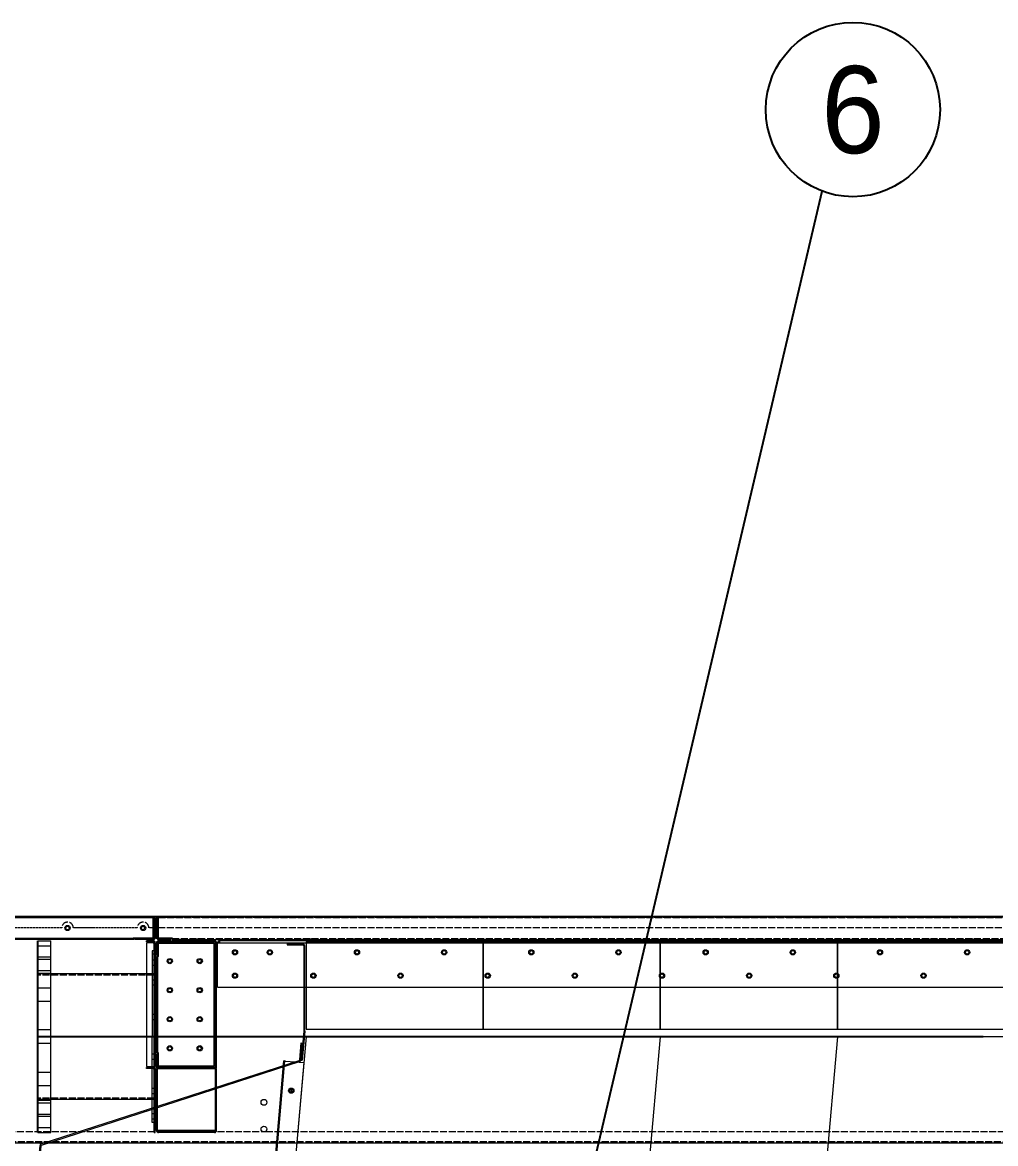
# Model space of a CAD drawing. Header units: millimetres. Extents: x 11380 to 40787, y 6310 to 27105.
# Drawn here: x 24955 to 26629, y 15852 to 17781 of the extents above; entities that cross this region are included whole.
import ezdxf
from ezdxf.enums import TextEntityAlignment as Align

# ---------------------------------------------------------------- set-up
doc = ezdxf.new("R2010")
doc.units = ezdxf.units.MM
doc.linetypes.add('DASHDOT', pattern=[18.5, 12, -3, 0.5, -3])
doc.linetypes.add('DASHED', pattern=[15, 12, -3])
doc.layers.add('냉각탑_dim', color=1, linetype='Continuous')
doc.layers.add('냉각탑_text', color=3, linetype='Continuous')
doc.styles.add('돋움', font='Dotum.ttf')

# ---------------------------------------------------------------- blocks, each defined once
blk = doc.blocks.new('A$C07BF02F0')
at = {"color": 7, "lineweight": 15}
for p, q in [((3.5, 38), (3.5, 40)), ((3.5, 40), (559.5, 40)), ((3.5, 36.5), (3.5, 40)), ((559.5, 38), (559.5, 40)), ((559.5, 36.5), (559.5, 40)), ((2, 36.5), (0, 36.5)), ((0, 3.5), (0, 36.5)), ((2, 36.5), (0, 36.5)), ((2, 36.5), (2, 3.5)), ((3.5, 38), (3.5, 37.6)), ((3.5, 38), (559.5, 38)), ((3.5, 37.6), (3.5, 36.5)), ((3.5, 36.5), (3.5, 3)), ((3.5, 3), (3.5, 36.5)), ((559.5, 37.6), (559.5, 38)), ((559.5, 36.5), (559.5, 37.6)), ((559.5, 36.5), (559.5, 3)), ((559.5, 3), (559.5, 36.5)), ((561, 36.5), (563, 36.5)), ((561, 36.5), (561, 3.5)), ((561, 36.5), (563, 36.5)), ((561, 24.5), (563, 24.5)), ((561, 24.5), (563, 24.5)), ((561, 24.5), (563, 24.5)), ((561, 24.5), (563, 24.5)), ((561, 24.5), (563, 24.5)), ((561, 24.5), (563, 24.5)), ((561, 24.5), (563, 24.5)), ((561, 24.5), (563, 24.5)), ((561, 24.5), (563, 24.5)), ((561, 24.5), (563, 24.5)), ((561, 24.5), (563, 24.5)), ((561, 24.5), (563, 24.5)), ((561, 24.5), (563, 24.5)), ((561, 24.5), (563, 24.5)), ((561, 24.5), (563, 24.5)), ((561, 24.5), (563, 24.5)), ((561, 24.5), (563, 24.5)), ((561, 24.5), (563, 24.5)), ((561, 24.5), (563, 24.5)), ((561, 24.5), (563, 24.5)), ((561, 24.5), (563, 24.5)), ((561, 24.5), (563, 24.5)), ((561, 24.5), (563, 24.5)), ((561, 24.5), (563, 24.5)), ((563, 3.5), (563, 36.5)), ((37, 3), (3.5, 3)), ((37, 3), (3.5, 3)), ((35, 2), (3.5, 2)), ((18, 2), (18, 0)), ((18, 2), (18, 0)), ((18, 2), (18, 0)), ((18, 2), (18, 0)), ((18, 2), (18, 0)), ((18, 2), (18, 0)), ((18, 2), (18, 0)), ((18, 2), (18, 0)), ((18, 2), (18, 0)), ((18, 2), (18, 0)), ((18, 2), (18, 0)), ((18, 2), (18, 0)), ((24, 2), (24, 0)), ((24, 2), (24, 0)), ((24, 2), (24, 0)), ((24, 2), (24, 0)), ((24, 2), (24, 0)), ((24, 2), (24, 0)), ((24, 2), (24, 0)), ((24, 2), (24, 0)), ((24, 2), (24, 0)), ((24, 2), (24, 0)), ((24, 2), (24, 0)), ((24, 2), (24, 0)), ((35, 2), (35, 0)), ((37, 2.4), (37, 3.5)), ((37, 3), (37, 3.5)), ((37, 3), (37, 3.5)), ((37, 3.5), (37, 0)), ((37, 2), (37, 2.4)), ((37, 2), (37, 0)), ((526, 2), (37, 2)), ((526, 2), (37, 2)), ((526, 3), (526, 3.5)), ((526, 3.5), (526, 3)), ((526, 3), (526, 3.5)), ((526, 3.5), (526, 3)), ((526, 2.4), (526, 3)), ((526, 3), (559.5, 3)), ((526, 3), (559.5, 3)), ((526, 3), (526, 0)), ((526, 2), (526, 2.4)), ((526, 2), (526, 0)), ((528, 2), (528, 0)), ((559.5, 2), (528, 2)), ((539, 2), (539, 0)), ((539, 2), (539, 0)), ((539, 2), (539, 0)), ((539, 2), (539, 0)), ((539, 2), (539, 0)), ((539, 2), (539, 0)), ((539, 2), (539, 0)), ((539, 2), (539, 0)), ((539, 2), (539, 0)), ((539, 2), (539, 0)), ((539, 2), (539, 0)), ((539, 2), (539, 0)), ((545, 2), (545, 0)), ((545, 2), (545, 0)), ((545, 2), (545, 0)), ((545, 2), (545, 0)), ((545, 2), (545, 0)), ((545, 2), (545, 0)), ((545, 2), (545, 0)), ((545, 2), (545, 0)), ((545, 2), (545, 0)), ((545, 2), (545, 0)), ((545, 2), (545, 0)), ((545, 2), (545, 0)), ((561, 15.5), (563, 15.5)), ((561, 15.5), (563, 15.5)), ((561, 15.5), (563, 15.5)), ((561, 15.5), (563, 15.5)), ((561, 15.5), (563, 15.5)), ((561, 15.5), (563, 15.5)), ((561, 15.5), (563, 15.5)), ((561, 15.5), (563, 15.5)), ((561, 15.5), (563, 15.5)), ((561, 15.5), (563, 15.5)), ((561, 15.5), (563, 15.5)), ((561, 15.5), (563, 15.5)), ((561, 15.5), (563, 15.5)), ((561, 15.5), (563, 15.5)), ((561, 15.5), (563, 15.5)), ((561, 15.5), (563, 15.5)), ((561, 15.5), (563, 15.5)), ((561, 15.5), (563, 15.5)), ((561, 15.5), (563, 15.5)), ((561, 15.5), (563, 15.5)), ((561, 15.5), (563, 15.5)), ((561, 15.5), (563, 15.5)), ((561, 15.5), (563, 15.5)), ((561, 15.5), (563, 15.5)), ((35, 0), (3.5, 0)), ((526, 0), (37, 0)), ((526, 0), (37, 0)), ((559.5, 0), (528, 0))]:
    blk.add_line(p, q, dxfattribs=at)
for centre in [(22, 20), (152, 20), (282, 20), (412, 20), (542, 20)]:
    blk.add_circle(centre, 3, dxfattribs=at)
for centre, radius, start, end in [((3.5, 36.5), 3.5, 90, 180), ((559.5, 36.5), 3.5, 360, 90), ((3.5, 36.5), 1.5, 90, 180), ((559.5, 36.5), 1.5, 360, 90), ((3.5, 3.5), 3.5, 180, 270), ((3.5, 3.5), 1.5, 180, 270), ((559.5, 3.5), 3.5, 270, 360), ((559.5, 3.5), 1.5, 270, 360)]:
    blk.add_arc(centre, radius, start, end, dxfattribs=at)
blk = doc.blocks.new('A$C51234923')
at = {"color": 7, "lineweight": 15}
for p, q in [((3.5, 189), (3.5, 212)), ((3.5, 212), (99.5, 212)), ((99.5, 0), (99.5, 212)), ((0, 189), (0, 23)), ((3.5, 189), (0, 189)), ((2, 189), (2, 23)), ((0, 146), (2, 146)), ((0, 140), (2, 140)), ((0, 72), (2, 72)), ((0, 66), (2, 66)), ((3.5, 23), (0, 23)), ((3.5, 0), (3.5, 23)), ((99.5, 0), (3.5, 0))]:
    blk.add_line(p, q, dxfattribs=at)
for centre in [(23, 181), (74.5, 181), (23, 131), (74.5, 131), (23, 81), (74.5, 81), (23, 31), (74.5, 31)]:
    blk.add_circle(centre, 3, dxfattribs=at)
blk = doc.blocks.new('A$C30944BC8')
at = {"color": 7, "lineweight": 13, "ltscale": 0.159375}
for p, q in [((0, 110.2), (0, 186.7)), ((1677, 110.2), (1677, 186.7))]:
    blk.add_line(p, q, dxfattribs=at)
at = {"color": 7, "lineweight": 13, "ltscale": 0.007292}
for p, q in [((0, 186.7), (3.5, 186.7)), ((3.5, 190.2), (3.5, 186.7)), ((1673.5, 190.2), (1673.5, 186.7)), ((1673.5, 186.7), (1677, 186.7))]:
    blk.add_line(p, q, dxfattribs=at)
at = {"color": 7, "lineweight": 13}
for p, q in [((1673.5, 190.2), (3.5, 190.2)), ((3.5, 186.7), (1673.5, 186.7)), ((0, 110.2), (1677, 110.2))]:
    blk.add_line(p, q, dxfattribs=at)
at = {"color": 7, "lineweight": 13, "ltscale": 0.145697}
for p, q in [((1675, 110.2), (1675, 40.3)), ((1677, 110.2), (1677, 40.3))]:
    blk.add_line(p, q, dxfattribs=at)
at = {"color": 7, "lineweight": 13, "ltscale": 0.083658}
for p, q in [((1675, 40.2), (1671.5, 0.2)), ((1677, 40), (1673.5, 0))]:
    blk.add_line(p, q, dxfattribs=at)
at = {"color": 7, "lineweight": 13, "ltscale": 0.004167}
blk.add_line((1671.5, 0.2), (1673.5, 0), dxfattribs=at)
at = {"color": 7, "lineweight": 13}
for centre in [(30, 170.2), (90, 170.2), (240, 170.2), (390, 170.2), (540, 170.2), (690, 170.2), (840, 170.2), (990, 170.2), (1140, 170.2), (1290, 170.2), (1440, 170.2), (1590, 170.2), (1640, 170.2), (30, 130.2), (165, 130.2), (315, 130.2), (465, 130.2), (615, 130.2), (765, 130.2), (915, 130.2), (1065, 130.2), (1215, 130.2), (1365, 130.2), (1515, 130.2), (1640, 130.2)]:
    blk.add_circle(centre, 3, dxfattribs=at)
for centre, radius, start, end in [((3.5, 186.7), 3.5, 90, 180), ((3.5, 186.7), 1.5, 90, 180), ((1673.5, 186.7), 3.5, 0, 90), ((1673.5, 186.7), 1.5, 0, 90), ((1673.5, 40.3), 1.5, 355, 360), ((1673.5, 40.3), 3.5, 355, 360)]:
    blk.add_arc(centre, radius, start, end, dxfattribs=at)
blk = doc.blocks.new('A$C6A4A1024')
at = {"color": 7, "lineweight": 15}
for p, q in [((0, 195), (0, 216.5)), ((2, 195), (2, 216.5)), ((3.5, 220), (100, 220)), ((3.5, 218), (100, 218)), ((10.5, 220), (10.5, 218)), ((10.5, 220), (10.5, 218)), ((10.5, 220), (10.5, 218)), ((10.5, 220), (10.5, 218)), ((10.5, 220), (10.5, 218)), ((10.5, 220), (10.5, 218)), ((10.5, 220), (10.5, 218)), ((10.5, 220), (10.5, 218)), ((10.5, 220), (10.5, 218)), ((10.5, 220), (10.5, 218)), ((10.5, 220), (10.5, 218)), ((10.5, 220), (10.5, 218)), ((10.5, 220), (10.5, 218)), ((10.5, 220), (10.5, 218)), ((10.5, 220), (10.5, 218)), ((10.5, 220), (10.5, 218)), ((10.5, 220), (10.5, 218)), ((10.5, 220), (10.5, 218)), ((10.5, 220), (10.5, 218)), ((10.5, 220), (10.5, 218)), ((10.5, 220), (10.5, 218)), ((10.5, 220), (10.5, 218)), ((10.5, 220), (10.5, 218)), ((10.5, 220), (10.5, 218)), ((10.5, 220), (10.5, 218)), ((10.5, 220), (10.5, 218)), ((10.5, 220), (10.5, 218)), ((10.5, 220), (10.5, 218)), ((10.5, 220), (10.5, 218)), ((10.5, 220), (10.5, 218)), ((10.5, 220), (10.5, 218)), ((10.5, 220), (10.5, 218)), ((10.5, 220), (10.5, 218)), ((10.5, 220), (10.5, 218)), ((10.5, 220), (10.5, 218)), ((10.5, 220), (10.5, 218)), ((10.5, 220), (10.5, 218)), ((10.5, 220), (10.5, 218)), ((10.5, 220), (10.5, 218)), ((10.5, 220), (10.5, 218)), ((10.5, 220), (10.5, 218)), ((10.5, 220), (10.5, 218)), ((10.5, 220), (10.5, 218)), ((10.5, 220), (10.5, 218)), ((10.5, 220), (10.5, 218)), ((10.5, 220), (10.5, 218)), ((10.5, 220), (10.5, 218)), ((10.5, 220), (10.5, 218)), ((19.5, 220), (19.5, 218)), ((19.5, 220), (19.5, 218)), ((19.5, 220), (19.5, 218)), ((19.5, 220), (19.5, 218)), ((19.5, 220), (19.5, 218)), ((19.5, 220), (19.5, 218)), ((19.5, 220), (19.5, 218)), ((19.5, 220), (19.5, 218)), ((19.5, 220), (19.5, 218)), ((19.5, 220), (19.5, 218)), ((19.5, 220), (19.5, 218)), ((19.5, 220), (19.5, 218)), ((19.5, 220), (19.5, 218)), ((19.5, 220), (19.5, 218)), ((19.5, 220), (19.5, 218)), ((19.5, 220), (19.5, 218)), ((19.5, 220), (19.5, 218)), ((19.5, 220), (19.5, 218)), ((19.5, 220), (19.5, 218)), ((19.5, 220), (19.5, 218)), ((19.5, 220), (19.5, 218)), ((19.5, 220), (19.5, 218)), ((19.5, 220), (19.5, 218)), ((19.5, 220), (19.5, 218)), ((19.5, 220), (19.5, 218)), ((19.5, 220), (19.5, 218)), ((19.5, 220), (19.5, 218)), ((19.5, 220), (19.5, 218)), ((19.5, 220), (19.5, 218)), ((19.5, 220), (19.5, 218)), ((19.5, 220), (19.5, 218)), ((19.5, 220), (19.5, 218)), ((19.5, 220), (19.5, 218)), ((19.5, 220), (19.5, 218)), ((19.5, 220), (19.5, 218)), ((19.5, 220), (19.5, 218)), ((19.5, 220), (19.5, 218)), ((19.5, 220), (19.5, 218)), ((19.5, 220), (19.5, 218)), ((19.5, 220), (19.5, 218)), ((19.5, 220), (19.5, 218)), ((19.5, 220), (19.5, 218)), ((19.5, 220), (19.5, 218)), ((19.5, 220), (19.5, 218)), ((19.5, 220), (19.5, 218)), ((19.5, 220), (19.5, 218)), ((19.5, 220), (19.5, 218)), ((19.5, 220), (19.5, 218)), ((25, 220), (25, 218)), ((63, 220), (63, 218)), ((63, 220), (63, 218)), ((63, 220), (63, 218)), ((63, 220), (63, 218)), ((63, 220), (63, 218)), ((63, 220), (63, 218)), ((72, 220), (72, 218)), ((72, 220), (72, 218)), ((72, 220), (72, 218)), ((72, 220), (72, 218)), ((72, 220), (72, 218)), ((72, 220), (72, 218)), ((88.5, 220), (88.5, 218)), ((101.5, 3.5), (101.5, 216.5)), ((103.5, 3.5), (103.5, 216.5)), ((0, 211), (2, 211)), ((0, 211), (2, 211)), ((0, 211), (2, 211)), ((0, 211), (2, 211)), ((0, 211), (2, 211)), ((0, 211), (2, 211)), ((0, 211), (2, 211)), ((0, 211), (2, 211)), ((0, 211), (2, 211)), ((0, 211), (2, 211)), ((0, 211), (2, 211)), ((0, 211), (2, 211)), ((0, 210), (2, 210)), ((0, 210), (2, 210)), ((0, 210), (2, 210)), ((0, 210), (2, 210)), ((0, 210), (2, 210)), ((0, 210), (2, 210)), ((0, 210), (2, 210)), ((0, 210), (2, 210)), ((0, 210), (2, 210)), ((0, 210), (2, 210)), ((0, 210), (2, 210)), ((0, 210), (2, 210)), ((0, 210), (2, 210)), ((0, 210), (2, 210)), ((0, 210), (2, 210)), ((0, 210), (2, 210)), ((0, 210), (2, 210)), ((0, 210), (2, 210)), ((0, 210), (2, 210)), ((0, 210), (2, 210)), ((0, 210), (2, 210)), ((0, 210), (2, 210)), ((0, 210), (2, 210)), ((0, 210), (2, 210)), ((0, 210), (2, 210)), ((0, 210), (2, 210)), ((0, 210), (2, 210)), ((0, 210), (2, 210)), ((0, 210), (2, 210)), ((0, 210), (2, 210)), ((0, 210), (2, 210)), ((0, 204), (2, 204)), ((0, 204), (2, 204)), ((0, 204), (2, 204)), ((0, 204), (2, 204)), ((0, 204), (2, 204)), ((0, 204), (2, 204)), ((0, 204), (2, 204)), ((0, 204), (2, 204)), ((0, 204), (2, 204)), ((0, 204), (2, 204)), ((0, 204), (2, 204)), ((0, 204), (2, 204)), ((0, 204), (2, 204)), ((0, 204), (2, 204)), ((0, 204), (2, 204)), ((0, 204), (2, 204)), ((0, 204), (2, 204)), ((0, 204), (2, 204)), ((0, 204), (2, 204)), ((0, 204), (2, 204)), ((0, 204), (2, 204)), ((0, 204), (2, 204)), ((0, 204), (2, 204)), ((0, 204), (2, 204)), ((0, 204), (2, 204)), ((0, 204), (2, 204)), ((0, 204), (2, 204)), ((0, 204), (2, 204)), ((0, 204), (2, 204)), ((0, 204), (2, 204)), ((0, 204), (2, 204)), ((0, 203), (2, 203)), ((0, 203), (2, 203)), ((0, 203), (2, 203)), ((0, 203), (2, 203)), ((0, 203), (2, 203)), ((0, 203), (2, 203)), ((0, 203), (2, 203)), ((0, 203), (2, 203)), ((0, 203), (2, 203)), ((0, 203), (2, 203)), ((0, 203), (2, 203)), ((0, 203), (2, 203)), ((2, 195), (0, 195)), ((103.5, 203), (101.5, 203)), ((103.5, 203), (101.5, 203)), ((103.5, 203), (101.5, 203)), ((103.5, 203), (101.5, 203)), ((103.5, 203), (101.5, 203)), ((103.5, 203), (101.5, 203)), ((103.5, 203), (101.5, 203)), ((103.5, 203), (101.5, 203)), ((103.5, 203), (101.5, 203)), ((103.5, 203), (101.5, 203)), ((103.5, 203), (101.5, 203)), ((103.5, 203), (101.5, 203)), ((103.5, 203), (101.5, 203)), ((103.5, 203), (101.5, 203)), ((103.5, 203), (101.5, 203)), ((103.5, 203), (101.5, 203)), ((103.5, 203), (101.5, 203)), ((103.5, 203), (101.5, 203)), ((103.5, 203), (101.5, 203)), ((103.5, 203), (101.5, 203)), ((103.5, 203), (101.5, 203)), ((103.5, 203), (101.5, 203)), ((103.5, 203), (101.5, 203)), ((103.5, 203), (101.5, 203)), ((103.5, 197), (101.5, 197)), ((103.5, 197), (101.5, 197)), ((103.5, 197), (101.5, 197)), ((103.5, 197), (101.5, 197)), ((103.5, 197), (101.5, 197)), ((103.5, 197), (101.5, 197)), ((103.5, 197), (101.5, 197)), ((103.5, 197), (101.5, 197)), ((103.5, 197), (101.5, 197)), ((103.5, 197), (101.5, 197)), ((103.5, 197), (101.5, 197)), ((103.5, 197), (101.5, 197)), ((103.5, 197), (101.5, 197)), ((103.5, 197), (101.5, 197)), ((103.5, 197), (101.5, 197)), ((103.5, 197), (101.5, 197)), ((103.5, 197), (101.5, 197)), ((103.5, 197), (101.5, 197)), ((103.5, 197), (101.5, 197)), ((103.5, 197), (101.5, 197)), ((103.5, 197), (101.5, 197)), ((103.5, 197), (101.5, 197)), ((103.5, 197), (101.5, 197)), ((103.5, 197), (101.5, 197)), ((103.5, 163), (101.5, 163)), ((103.5, 163), (101.5, 163)), ((103.5, 163), (101.5, 163)), ((103.5, 163), (101.5, 163)), ((103.5, 163), (101.5, 163)), ((103.5, 163), (101.5, 163)), ((103.5, 163), (101.5, 163)), ((103.5, 163), (101.5, 163)), ((103.5, 163), (101.5, 163)), ((103.5, 163), (101.5, 163)), ((103.5, 163), (101.5, 163)), ((103.5, 163), (101.5, 163)), ((103.5, 163), (101.5, 163)), ((103.5, 163), (101.5, 163)), ((103.5, 163), (101.5, 163)), ((103.5, 163), (101.5, 163)), ((103.5, 163), (101.5, 163)), ((103.5, 163), (101.5, 163)), ((103.5, 163), (101.5, 163)), ((103.5, 163), (101.5, 163)), ((103.5, 163), (101.5, 163)), ((103.5, 163), (101.5, 163)), ((103.5, 163), (101.5, 163)), ((103.5, 163), (101.5, 163)), ((103.5, 163), (101.5, 163)), ((103.5, 163), (101.5, 163)), ((103.5, 163), (101.5, 163)), ((103.5, 157), (101.5, 157)), ((103.5, 157), (101.5, 157)), ((103.5, 157), (101.5, 157)), ((103.5, 157), (101.5, 157)), ((103.5, 157), (101.5, 157)), ((103.5, 157), (101.5, 157)), ((103.5, 157), (101.5, 157)), ((103.5, 157), (101.5, 157)), ((103.5, 157), (101.5, 157)), ((103.5, 157), (101.5, 157)), ((103.5, 157), (101.5, 157)), ((103.5, 157), (101.5, 157)), ((103.5, 157), (101.5, 157)), ((103.5, 157), (101.5, 157)), ((103.5, 157), (101.5, 157)), ((103.5, 157), (101.5, 157)), ((103.5, 157), (101.5, 157)), ((103.5, 157), (101.5, 157)), ((103.5, 157), (101.5, 157)), ((103.5, 157), (101.5, 157)), ((103.5, 157), (101.5, 157)), ((103.5, 157), (101.5, 157)), ((103.5, 157), (101.5, 157)), ((103.5, 157), (101.5, 157)), ((103.5, 157), (101.5, 157)), ((103.5, 157), (101.5, 157)), ((103.5, 157), (101.5, 157)), ((103.5, 141), (101.5, 141)), ((103.5, 141), (101.5, 141)), ((103.5, 141), (101.5, 141)), ((103.5, 141), (101.5, 141)), ((103.5, 141), (101.5, 141)), ((103.5, 141), (101.5, 141)), ((103.5, 141), (101.5, 141)), ((103.5, 141), (101.5, 141)), ((103.5, 135), (101.5, 135)), ((103.5, 135), (101.5, 135)), ((103.5, 135), (101.5, 135)), ((103.5, 135), (101.5, 135)), ((103.5, 135), (101.5, 135)), ((103.5, 135), (101.5, 135)), ((103.5, 135), (101.5, 135)), ((103.5, 135), (101.5, 135)), ((103.5, 130.1), (101.5, 130.1)), ((103.5, 130.1), (101.5, 130.1)), ((103.5, 124.1), (101.5, 124.1)), ((103.5, 124.1), (101.5, 124.1)), ((103.5, 95.1), (101.5, 95.1)), ((103.5, 95.1), (101.5, 95.1)), ((103.5, 89.1), (101.5, 89.1)), ((103.5, 89.1), (101.5, 89.1)), ((103.5, 60.1), (101.5, 60.1)), ((103.5, 60.1), (101.5, 60.1)), ((103.5, 54.1), (101.5, 54.1)), ((103.5, 54.1), (101.5, 54.1)), ((0, 25), (0, 3.5)), ((0, 25), (0, 3.5)), ((2, 25), (0, 25)), ((2, 25), (0, 25)), ((2, 25), (2, 3.5)), ((2, 25), (2, 3.5)), ((0, 17), (2, 17)), ((0, 17), (2, 17)), ((0, 17), (2, 17)), ((0, 17), (2, 17)), ((0, 17), (2, 17)), ((0, 17), (2, 17)), ((0, 17), (2, 17)), ((0, 17), (2, 17)), ((0, 17), (2, 17)), ((0, 17), (2, 17)), ((0, 17), (2, 17)), ((0, 17), (2, 17)), ((0, 16), (2, 16)), ((0, 16), (2, 16)), ((0, 16), (2, 16)), ((0, 16), (2, 16)), ((0, 16), (2, 16)), ((0, 16), (2, 16)), ((0, 16), (2, 16)), ((0, 16), (2, 16)), ((0, 16), (2, 16)), ((0, 16), (2, 16)), ((0, 16), (2, 16)), ((0, 16), (2, 16)), ((0, 16), (2, 16)), ((0, 16), (2, 16)), ((0, 16), (2, 16)), ((0, 16), (2, 16)), ((0, 16), (2, 16)), ((0, 16), (2, 16)), ((0, 16), (2, 16)), ((0, 16), (2, 16)), ((0, 16), (2, 16)), ((0, 16), (2, 16)), ((0, 16), (2, 16)), ((0, 16), (2, 16)), ((0, 16), (2, 16)), ((0, 16), (2, 16)), ((0, 10), (2, 10)), ((0, 10), (2, 10)), ((0, 10), (2, 10)), ((0, 10), (2, 10)), ((0, 10), (2, 10)), ((0, 10), (2, 10)), ((0, 10), (2, 10)), ((0, 10), (2, 10)), ((0, 10), (2, 10)), ((0, 10), (2, 10)), ((0, 10), (2, 10)), ((0, 10), (2, 10)), ((0, 10), (2, 10)), ((0, 10), (2, 10)), ((0, 10), (2, 10)), ((0, 10), (2, 10)), ((0, 10), (2, 10)), ((0, 10), (2, 10)), ((0, 10), (2, 10)), ((0, 10), (2, 10)), ((0, 10), (2, 10)), ((0, 10), (2, 10)), ((0, 10), (2, 10)), ((0, 10), (2, 10)), ((0, 10), (2, 10)), ((0, 10), (2, 10)), ((0, 9), (2, 9)), ((0, 9), (2, 9)), ((0, 9), (2, 9)), ((0, 9), (2, 9)), ((0, 9), (2, 9)), ((0, 9), (2, 9)), ((0, 9), (2, 9)), ((0, 9), (2, 9)), ((0, 9), (2, 9)), ((0, 9), (2, 9)), ((0, 9), (2, 9)), ((0, 9), (2, 9)), ((3.5, 2), (100, 2)), ((100, 2), (3.5, 2)), ((3.5, 0), (100, 0)), ((3.5, 0), (100, 0)), ((80.5, 0), (80.5, 2)), ((80.5, 0), (80.5, 2)), ((80.5, 0), (80.5, 2)), ((80.5, 0), (80.5, 2)), ((80.5, 0), (80.5, 2)), ((80.5, 0), (80.5, 2)), ((80.5, 0), (80.5, 2)), ((80.5, 0), (80.5, 2)), ((80.5, 0), (80.5, 2)), ((80.5, 0), (80.5, 2)), ((86.5, 0), (86.5, 2)), ((86.5, 0), (86.5, 2)), ((86.5, 0), (86.5, 2)), ((86.5, 0), (86.5, 2)), ((86.5, 0), (86.5, 2)), ((86.5, 0), (86.5, 2)), ((86.5, 0), (86.5, 2)), ((86.5, 0), (86.5, 2)), ((86.5, 0), (86.5, 2)), ((86.5, 0), (86.5, 2)), ((103.5, 3.5), (101.5, 3.5))]:
    blk.add_line(p, q, dxfattribs=at)
for centre, radius, start, end in [((3.5, 216.5), 3.5, 90, 180), ((3.5, 216.5), 1.5, 90, 180), ((100, 216.5), 3.5, 0, 90), ((100, 216.5), 1.5, 0, 90), ((3.5, 3.5), 3.5, 180, 270), ((3.5, 3.5), 1.5, 180, 270), ((100, 3.5), 3.5, 270, 0), ((100, 3.5), 1.5, 270, 0)]:
    blk.add_arc(centre, radius, start, end, dxfattribs=at)
blk = doc.blocks.new('A$C7B6532BF')
at = {"color": 5, "lineweight": 5}
for p, q in [((239.1, 2732.8), (0, 0)), ((848.7, 2732.8), (239.1, 2732.8)), ((609.6, 0), (848.7, 2732.8))]:
    blk.add_line(p, q, dxfattribs=at)
blk = doc.blocks.new('A$C493D0A01')
at = {"color": 5, "lineweight": 5}
blk.add_line((848.7, 2732.8), (1153.5, 2732.8), dxfattribs=at)
at = {"lineweight": 5}
for p in [(0, 0), (914.4, 0)]:
    blk.add_blockref('A$C7B6532BF', p, dxfattribs=at)
blk = doc.blocks.new('A$C7AFD6E2C')
at = {"color": 7, "lineweight": 13}
for p, q in [((1778.5, 40), (3.5, 40)), ((1755, 0), (27, 0))]:
    blk.add_line(p, q, dxfattribs=at)
at = {"color": 7, "lineweight": 13, "ltscale": 0.007292}
for p, q in [((3.5, 36.5), (3.5, 40)), ((1778.5, 36.5), (1778.5, 40)), ((27, 3.5), (27, 0))]:
    blk.add_line(p, q, dxfattribs=at)
at = {"color": 7, "lineweight": 13, "ltscale": 0.004167}
for p, q in [((2, 36.5), (0, 36.5)), ((1780, 36.5), (1782, 36.5)), ((25, 2), (25, 0)), ((1757, 2), (1757, 0))]:
    blk.add_line(p, q, dxfattribs=at)
at = {"color": 7, "lineweight": 13, "ltscale": 0.06875}
for p, q in [((0, 3.5), (0, 36.5)), ((2, 36.5), (2, 3.5)), ((1780, 36.5), (1780, 3.5)), ((1782, 3.5), (1782, 36.5))]:
    blk.add_line(p, q, dxfattribs=at)
at = {"color": 7, "linetype": 'DASHED', "lineweight": 13}
for p, q in [((1778.5, 38), (3.5, 38)), ((1755, 2), (27, 2))]:
    blk.add_line(p, q, dxfattribs=at)
at = {"color": 7, "lineweight": 13, "ltscale": 0.070833}
for p, q in [((3.5, 2.5), (3.5, 36.5)), ((1778.5, 2.5), (1778.5, 36.5))]:
    blk.add_line(p, q, dxfattribs=at)
at = {"color": 7, "linetype": 'DASHED', "lineweight": 13, "ltscale": 0.004167}
for p, q in [((1780, 23), (1782, 23)), ((1780, 23), (1782, 23)), ((1780, 23), (1782, 23)), ((1780, 23), (1782, 23)), ((1780, 23), (1782, 23)), ((1780, 23), (1782, 23)), ((1780, 23), (1782, 23)), ((1780, 23), (1782, 23)), ((12, 2), (12, 0)), ((12, 2), (12, 0)), ((12, 2), (12, 0)), ((12, 2), (12, 0)), ((12, 2), (12, 0)), ((12, 2), (12, 0)), ((12, 2), (12, 0)), ((12, 2), (12, 0)), ((12, 2), (12, 0)), ((12, 2), (12, 0)), ((12, 2), (12, 0)), ((12, 2), (12, 0)), ((12, 2), (12, 0)), ((12, 2), (12, 0)), ((12, 2), (12, 0)), ((12, 2), (12, 0)), ((18, 2), (18, 0)), ((18, 2), (18, 0)), ((18, 2), (18, 0)), ((18, 2), (18, 0)), ((18, 2), (18, 0)), ((18, 2), (18, 0)), ((18, 2), (18, 0)), ((18, 2), (18, 0)), ((18, 2), (18, 0)), ((18, 2), (18, 0)), ((18, 2), (18, 0)), ((18, 2), (18, 0)), ((18, 2), (18, 0)), ((18, 2), (18, 0)), ((18, 2), (18, 0)), ((18, 2), (18, 0)), ((67, 2), (67, 0)), ((67, 2), (67, 0)), ((73, 2), (73, 0)), ((73, 2), (73, 0)), ((143, 2), (143, 0)), ((143, 2), (143, 0)), ((149, 2), (149, 0)), ((149, 2), (149, 0)), ((219, 2), (219, 0)), ((219, 2), (219, 0)), ((225, 2), (225, 0)), ((225, 2), (225, 0)), ((295, 2), (295, 0)), ((295, 2), (295, 0)), ((301, 2), (301, 0)), ((301, 2), (301, 0)), ((371, 2), (371, 0)), ((371, 2), (371, 0)), ((377, 2), (377, 0)), ((377, 2), (377, 0)), ((447, 2), (447, 0)), ((447, 2), (447, 0)), ((453, 2), (453, 0)), ((453, 2), (453, 0)), ((523, 2), (523, 0)), ((523, 2), (523, 0)), ((529, 2), (529, 0)), ((529, 2), (529, 0)), ((599, 2), (599, 0)), ((599, 2), (599, 0)), ((605, 2), (605, 0)), ((605, 2), (605, 0)), ((675, 2), (675, 0)), ((675, 2), (675, 0)), ((681, 2), (681, 0)), ((681, 2), (681, 0)), ((751, 2), (751, 0)), ((751, 2), (751, 0)), ((757, 2), (757, 0)), ((757, 2), (757, 0)), ((827, 2), (827, 0)), ((827, 2), (827, 0)), ((833, 2), (833, 0)), ((833, 2), (833, 0)), ((903, 2), (903, 0)), ((903, 2), (903, 0)), ((909, 2), (909, 0)), ((909, 2), (909, 0)), ((979, 2), (979, 0)), ((979, 2), (979, 0)), ((985, 2), (985, 0)), ((985, 2), (985, 0)), ((1055, 2), (1055, 0)), ((1055, 2), (1055, 0)), ((1061, 2), (1061, 0)), ((1061, 2), (1061, 0)), ((1131, 2), (1131, 0)), ((1131, 2), (1131, 0)), ((1137, 2), (1137, 0)), ((1137, 2), (1137, 0)), ((1207, 2), (1207, 0)), ((1207, 2), (1207, 0)), ((1213, 2), (1213, 0)), ((1213, 2), (1213, 0)), ((1283, 2), (1283, 0)), ((1283, 2), (1283, 0)), ((1289, 2), (1289, 0)), ((1289, 2), (1289, 0)), ((1359, 2), (1359, 0)), ((1359, 2), (1359, 0)), ((1365, 2), (1365, 0)), ((1365, 2), (1365, 0)), ((1435, 2), (1435, 0)), ((1435, 2), (1435, 0)), ((1441, 2), (1441, 0)), ((1441, 2), (1441, 0)), ((1511, 2), (1511, 0)), ((1511, 2), (1511, 0)), ((1517, 2), (1517, 0)), ((1517, 2), (1517, 0)), ((1587, 2), (1587, 0)), ((1587, 2), (1587, 0)), ((1593, 2), (1593, 0)), ((1593, 2), (1593, 0)), ((1642, 2), (1642, 0)), ((1642, 2), (1642, 0)), ((1648, 2), (1648, 0)), ((1648, 2), (1648, 0)), ((1711.5, 2), (1711.5, 0)), ((1711.5, 2), (1711.5, 0)), ((1717.5, 2), (1717.5, 0)), ((1717.5, 2), (1717.5, 0)), ((1764, 2), (1764, 0)), ((1764, 2), (1764, 0)), ((1764, 2), (1764, 0)), ((1764, 2), (1764, 0)), ((1764, 2), (1764, 0)), ((1764, 2), (1764, 0)), ((1764, 2), (1764, 0)), ((1764, 2), (1764, 0)), ((1764, 2), (1764, 0)), ((1764, 2), (1764, 0)), ((1764, 2), (1764, 0)), ((1764, 2), (1764, 0)), ((1764, 2), (1764, 0)), ((1764, 2), (1764, 0)), ((1764, 2), (1764, 0)), ((1764, 2), (1764, 0)), ((1770, 2), (1770, 0)), ((1770, 2), (1770, 0)), ((1770, 2), (1770, 0)), ((1770, 2), (1770, 0)), ((1770, 2), (1770, 0)), ((1770, 2), (1770, 0)), ((1770, 2), (1770, 0)), ((1770, 2), (1770, 0)), ((1770, 2), (1770, 0)), ((1770, 2), (1770, 0)), ((1770, 2), (1770, 0)), ((1770, 2), (1770, 0)), ((1770, 2), (1770, 0)), ((1770, 2), (1770, 0)), ((1770, 2), (1770, 0)), ((1770, 2), (1770, 0)), ((1780, 17), (1782, 17)), ((1780, 17), (1782, 17)), ((1780, 17), (1782, 17)), ((1780, 17), (1782, 17)), ((1780, 17), (1782, 17)), ((1780, 17), (1782, 17)), ((1780, 17), (1782, 17)), ((1780, 17), (1782, 17))]:
    blk.add_line(p, q, dxfattribs=at)
at = {"color": 7, "lineweight": 13, "ltscale": 0.048958}
for p, q in [((27, 2.5), (3.5, 2.5)), ((1755, 2.5), (1778.5, 2.5))]:
    blk.add_line(p, q, dxfattribs=at)
at = {"color": 7, "lineweight": 13, "ltscale": 0.044792}
for p, q in [((25, 2), (3.5, 2)), ((1778.5, 2), (1757, 2)), ((25, 0), (3.5, 0)), ((1778.5, 0), (1757, 0))]:
    blk.add_line(p, q, dxfattribs=at)
at = {"color": 7, "lineweight": 13, "ltscale": 0.002083}
for p, q in [((27, 2.5), (27, 3.5)), ((1755, 2.5), (1755, 3.5))]:
    blk.add_line(p, q, dxfattribs=at)
at = {"color": 7, "linetype": 'DASHED', "lineweight": 13, "ltscale": 0.002083}
blk.add_line((1755, 3.5), (1755, 2.5), dxfattribs=at)
at = {"color": 7, "lineweight": 13, "ltscale": 0.005208}
blk.add_line((1755, 2.5), (1755, 0), dxfattribs=at)
at = {"color": 7, "lineweight": 13}
for centre, radius, start, end in [((3.5, 36.5), 3.5, 90, 180), ((1778.5, 36.5), 3.5, 0, 90), ((3.5, 36.5), 1.5, 90, 180), ((1778.5, 36.5), 1.5, 360, 90), ((3.5, 3.5), 3.5, 180, 270), ((3.5, 3.5), 1.5, 180, 270), ((1778.5, 3.5), 3.5, 270, 360), ((1778.5, 3.5), 1.5, 270, 0)]:
    blk.add_arc(centre, radius, start, end, dxfattribs=at)
blk = doc.blocks.new('A$C16F13DCD')
at = {"color": 7, "lineweight": 15}
for p, q in [((11.5, 330), (0, 330)), ((0, 328), (0, 330)), ((11.5, 328), (0, 328)), ((0, 326.5), (0, 113.5)), ((11.5, 326.5), (0, 326.5)), ((11.5, 326.5), (15, 326.5)), ((13, 113.5), (13, 326.5)), ((13, 321.5), (15, 321.5)), ((13, 321.5), (15, 321.5)), ((13, 321.5), (15, 321.5)), ((13, 321.5), (15, 321.5)), ((13, 321.5), (15, 321.5)), ((13, 321.5), (15, 321.5)), ((13, 321.5), (15, 321.5)), ((13, 312.5), (15, 312.5)), ((13, 312.5), (15, 312.5)), ((13, 312.5), (15, 312.5)), ((13, 312.5), (15, 312.5)), ((13, 312.5), (15, 312.5)), ((13, 312.5), (15, 312.5)), ((13, 312.5), (15, 312.5)), ((15, 326.5), (15, 113.5)), ((13, 297), (15, 297)), ((13, 297), (15, 297)), ((13, 294.5), (15, 294.5)), ((13, 294.5), (15, 294.5)), ((13, 288), (15, 288)), ((13, 288), (15, 288)), ((13, 285.5), (15, 285.5)), ((13, 285.5), (15, 285.5)), ((13, 273), (15, 273)), ((13, 262.8), (15, 262.8)), ((13, 262.8), (15, 262.8)), ((13, 253.8), (15, 253.8)), ((13, 253.8), (15, 253.8)), ((13, 224.5), (15, 224.5)), ((13, 224.5), (15, 224.5)), ((13, 215.5), (15, 215.5)), ((13, 215.5), (15, 215.5)), ((13, 203.7), (15, 203.7)), ((13, 203.7), (15, 203.7)), ((13, 194.7), (15, 194.7)), ((13, 194.7), (15, 194.7)), ((13, 154.5), (15, 154.5)), ((13, 154.5), (15, 154.5)), ((13, 145.5), (15, 145.5)), ((13, 145.5), (15, 145.5)), ((13, 135.3), (15, 135.3)), ((13, 135.3), (15, 135.3)), ((13, 127.5), (15, 127.5)), ((13, 127.5), (15, 127.5)), ((13, 126.3), (15, 126.3)), ((13, 126.3), (15, 126.3)), ((13, 118.5), (15, 118.5)), ((13, 118.5), (15, 118.5)), ((0, 113.5), (11.5, 113.5)), ((0, 110), (0, 112)), ((11.5, 112), (0, 112)), ((11.5, 110), (0, 110)), ((11.5, 113.5), (15, 113.5)), ((13, 110.3), (13, 113.5)), ((15, 113.5), (13, 113.5)), ((15, 113.5), (13, 113.5)), ((13, 0), (13, 110.3)), ((13, 102), (15, 102)), ((13, 102), (15, 102)), ((15, 0), (15, 113.5)), ((13, 93), (15, 93)), ((13, 93), (15, 93)), ((13, 76.2), (15, 76.2)), ((13, 76.2), (15, 76.2)), ((13, 67.2), (15, 67.2)), ((13, 67.2), (15, 67.2)), ((13, 57), (15, 57)), ((13, 42), (15, 42)), ((13, 42), (15, 42)), ((13, 42), (15, 42)), ((13, 42), (15, 42)), ((13, 33), (15, 33)), ((13, 33), (15, 33)), ((13, 33), (15, 33)), ((13, 33), (15, 33)), ((13, 17.5), (15, 17.5)), ((13, 17.5), (15, 17.5)), ((13, 17.5), (15, 17.5)), ((13, 17.5), (15, 17.5)), ((13, 17.5), (15, 17.5)), ((13, 8.5), (15, 8.5)), ((13, 8.5), (15, 8.5)), ((13, 8.5), (15, 8.5)), ((13, 8.5), (15, 8.5)), ((13, 8.5), (15, 8.5)), ((13, 0), (15, 0))]:
    blk.add_line(p, q, dxfattribs=at)
for centre, radius, start, end in [((11.5, 326.5), 3.5, 0, 90), ((11.5, 326.5), 1.5, 0, 90), ((11.5, 113.5), 3.5, 270, 0), ((11.5, 113.5), 1.5, 270, 0)]:
    blk.add_arc(centre, radius, start, end, dxfattribs=at)
blk = doc.blocks.new('A$C244D7E91')
at = {"color": 7, "lineweight": 15}
for p, q in [((0, 3.5), (0, 110)), ((3.5, 110), (0, 110)), ((2, 3.5), (2, 110)), ((3.5, 110), (100, 110)), ((103.5, 110), (100, 110)), ((101.5, 3.5), (101.5, 110)), ((103.5, 100.5), (101.5, 100.5)), ((103.5, 100.5), (101.5, 100.5)), ((103.5, 3.5), (103.5, 110)), ((103.5, 94.5), (101.5, 94.5)), ((103.5, 94.5), (101.5, 94.5)), ((103.5, 40.5), (101.5, 40.5)), ((103.5, 40.5), (101.5, 40.5)), ((103.5, 34.5), (101.5, 34.5)), ((103.5, 34.5), (101.5, 34.5)), ((101.5, 20), (103.5, 20)), ((3.5, 3.5), (0, 3.5)), ((100, 3.5), (3.5, 3.5)), ((100, 2), (3.5, 2)), ((100, 0), (3.5, 0)), ((20.5, 0), (20.5, 2)), ((20.5, 0), (20.5, 2)), ((26.5, 0), (26.5, 2)), ((26.5, 0), (26.5, 2)), ((42, 0), (42, 2)), ((60, 0), (60, 2)), ((75.5, 0), (75.5, 2)), ((75.5, 0), (75.5, 2)), ((81.5, 0), (81.5, 2)), ((81.5, 0), (81.5, 2)), ((103.5, 3.5), (100, 3.5)), ((100, 2), (100, 0)), ((103.5, 16), (101.5, 16)), ((103.5, 16), (101.5, 16)), ((103.5, 16), (101.5, 16)), ((103.5, 16), (101.5, 16)), ((103.5, 16), (101.5, 16)), ((103.5, 10), (101.5, 10)), ((103.5, 10), (101.5, 10)), ((103.5, 10), (101.5, 10)), ((103.5, 10), (101.5, 10)), ((103.5, 10), (101.5, 10))]:
    blk.add_line(p, q, dxfattribs=at)
for centre, radius, start, end in [((3.5, 3.5), 3.5, 180, 270), ((3.5, 3.5), 1.5, 180, 270), ((100, 3.5), 3.5, 270, 0), ((100, 3.5), 1.5, 270, 0)]:
    blk.add_arc(centre, radius, start, end, dxfattribs=at)
blk = doc.blocks.new('A$C7EF54F26')
at = {"color": 7, "lineweight": 15}
for p, q in [((431.7, 245.9), (433.7, 245.9)), ((431.7, 216.9), (431.7, 245.9)), ((431.7, 235.4), (433.7, 235.4)), ((431.7, 235.4), (433.7, 235.4)), ((431.7, 235.4), (433.7, 235.4)), ((431.7, 235.4), (433.7, 235.4)), ((431.7, 235.4), (433.7, 235.4)), ((431.7, 235.4), (433.7, 235.4)), ((431.7, 235.4), (433.7, 235.4)), ((431.7, 235.4), (433.7, 235.4)), ((431.7, 235.4), (433.7, 235.4)), ((431.7, 235.4), (433.7, 235.4)), ((431.7, 235.4), (433.7, 235.4)), ((433.7, 216.9), (433.7, 245.9)), ((2.1, 30.9), (430.8, 215.5)), ((2.9, 29.1), (431.5, 213.7)), ((431.7, 226.4), (433.7, 226.4)), ((431.7, 226.4), (433.7, 226.4)), ((431.7, 226.4), (433.7, 226.4)), ((431.7, 226.4), (433.7, 226.4)), ((431.7, 226.4), (433.7, 226.4)), ((431.7, 226.4), (433.7, 226.4)), ((431.7, 226.4), (433.7, 226.4)), ((431.7, 226.4), (433.7, 226.4)), ((431.7, 226.4), (433.7, 226.4)), ((431.7, 226.4), (433.7, 226.4)), ((431.7, 226.4), (433.7, 226.4)), ((306.6, 162), (307.3, 160.2)), ((176.9, 106.2), (177.7, 104.4)), ((0, 27.7), (0.1, 0)), ((2, 19.5), (0, 19.5)), ((2, 19.5), (0, 19.5)), ((2, 19.5), (0, 19.5)), ((2, 19.5), (0, 19.5)), ((2, 19.5), (0, 19.5)), ((2, 19.5), (0, 19.5)), ((2, 19.5), (0, 19.5)), ((2, 19.5), (0, 19.5)), ((2, 19.5), (0, 19.5)), ((2, 19.5), (0, 19.5)), ((2, 19.5), (0, 19.5)), ((2, 27.7), (2.1, 0)), ((2.1, 10.5), (0.1, 10.5)), ((2.1, 10.5), (0.1, 10.5)), ((2.1, 10.5), (0.1, 10.5)), ((2.1, 10.5), (0.1, 10.5)), ((2.1, 10.5), (0.1, 10.5)), ((2.1, 10.5), (0.1, 10.5)), ((2.1, 10.5), (0.1, 10.5)), ((2.1, 10.5), (0.1, 10.5)), ((2.1, 10.5), (0.1, 10.5)), ((2.1, 10.5), (0.1, 10.5)), ((2.1, 10.5), (0.1, 10.5)), ((0.1, 0), (2.1, 0))]:
    blk.add_line(p, q, dxfattribs=at)
for centre, radius, start, end in [((430.2, 216.9), 1.5, 293.3, 0), ((430.2, 216.9), 3.5, 293.3, 0), ((3.5, 27.7), 3.5, 113.3, 180.3), ((3.5, 27.7), 1.5, 113.3, 180.3)]:
    blk.add_arc(centre, radius, start, end, dxfattribs=at)
blk = doc.blocks.new('A$C21967578')
at = {"color": 7, "lineweight": 15}
for p, q in [((0, 199.8), (26.9, 199.8)), ((0, 199.8), (0, 198.2)), ((0, 198.2), (26.9, 198.2)), ((10.5, 198.2), (10.5, 199.8)), ((10.5, 198.2), (10.5, 199.8)), ((10.5, 198.2), (10.5, 199.8)), ((10.5, 198.2), (10.5, 199.8)), ((10.5, 198.2), (10.5, 199.8)), ((10.5, 198.2), (10.5, 199.8)), ((10.5, 198.2), (10.5, 199.8)), ((10.5, 198.2), (10.5, 199.8)), ((10.5, 198.2), (10.5, 199.8)), ((10.5, 198.2), (10.5, 199.8)), ((10.5, 198.2), (10.5, 199.8)), ((10.5, 198.2), (10.5, 199.8)), ((10.5, 198.2), (10.5, 199.8)), ((10.5, 198.2), (10.5, 199.8)), ((10.5, 198.2), (10.5, 199.8)), ((19.5, 198.2), (19.5, 199.8)), ((19.5, 198.2), (19.5, 199.8)), ((19.5, 198.2), (19.5, 199.8)), ((19.5, 198.2), (19.5, 199.8)), ((19.5, 198.2), (19.5, 199.8)), ((19.5, 198.2), (19.5, 199.8)), ((19.5, 198.2), (19.5, 199.8)), ((19.5, 198.2), (19.5, 199.8)), ((19.5, 198.2), (19.5, 199.8)), ((19.5, 198.2), (19.5, 199.8)), ((19.5, 198.2), (19.5, 199.8)), ((19.5, 198.2), (19.5, 199.8)), ((19.5, 198.2), (19.5, 199.8)), ((19.5, 198.2), (19.5, 199.8)), ((19.5, 198.2), (19.5, 199.8)), ((28.4, 196.7), (28.4, 49.9)), ((30, 49.8), (30, 196.7)), ((30, 114.8), (28.4, 114.8)), ((28.4, 49.9), (24, 0.1)), ((30, 49.8), (25.6, 0)), ((24, 0.1), (25.6, 0)), ((25.1, 12.1), (26.7, 12)), ((25.1, 12.1), (26.7, 12)), ((25.1, 12.1), (26.7, 12)), ((25.1, 12.1), (26.7, 12)), ((25.1, 12.1), (26.7, 12)), ((25.1, 12.1), (26.7, 12)), ((25.1, 12.1), (26.7, 12)), ((25.1, 12.1), (26.7, 12)), ((25.1, 12.1), (26.7, 12)), ((25.1, 12.1), (26.7, 12)), ((25.1, 12.1), (26.7, 12)), ((25.6, 18.1), (27.2, 17.9)), ((25.6, 18.1), (27.2, 17.9)), ((25.6, 18.1), (27.2, 17.9)), ((25.6, 18.1), (27.2, 17.9)), ((25.6, 18.1), (27.2, 17.9)), ((25.6, 18.1), (27.2, 17.9)), ((25.6, 18.1), (27.2, 17.9)), ((25.6, 18.1), (27.2, 17.9)), ((25.6, 18.1), (27.2, 17.9)), ((25.6, 18.1), (27.2, 17.9)), ((25.6, 18.1), (27.2, 17.9))]:
    blk.add_line(p, q, dxfattribs=at)
for radius, start in [(3.1, 360), (1.5, 0)]:
    blk.add_arc((26.9, 196.7), radius, start, 90, dxfattribs=at)
blk = doc.blocks.new('A$C7AF137E1')
at = {"color": 7, "lineweight": 13}
for p, q in [((2700, 35), (0, 35)), ((2700, 33.4), (0, 33.4)), ((2700, 0), (0, 0))]:
    blk.add_line(p, q, dxfattribs=at)
at = {"color": 7, "linetype": 'DASHDOT', "lineweight": 13, "ltscale": 0.0195}
for p, q in [((2650, 21.4), (2650, 13.6)), ((2653.9, 17.5), (2646.1, 17.5))]:
    blk.add_line(p, q, dxfattribs=at)
at = {"color": 7, "lineweight": 13, "ltscale": 0.004}
blk.add_line((2700, 35), (2700, 33.4), dxfattribs=at)
at = {"color": 7, "lineweight": 13, "ltscale": 0.00375}
blk.add_line((2700, 31.9), (2700, 33.4), dxfattribs=at)
at = {"color": 7, "lineweight": 13, "ltscale": 0.07975}
blk.add_line((2700, 31.9), (2700, 0), dxfattribs=at)
at = {"color": 7, "lineweight": 13}
blk.add_circle((2650, 17.5), 3, dxfattribs=at)
blk = doc.blocks.new('1')
at = {"color": 7, "lineweight": 13}
for p, q in [((27118.5, 16243.3), (24621.9, 16243.3)), ((24981.2, 16036.3), (24981.2, 16201.3)), ((25003.2, 16036.3), (25003.2, 16201.3)), ((25178, 16184.1), (25178, 16036.3)), ((25181.2, 16184.1), (25181.2, 16036.3)), ((25178, 16144.3), (25003.2, 16144.3)), ((25181.2, 16036.3), (25181.2, 16144.3)), ((24981.2, 15871.3), (24981.2, 16036.3)), ((25003.2, 15871.3), (25003.2, 16036.3)), ((25178, 15888.6), (25178, 16036.3)), ((25181.2, 15888.6), (25181.2, 16036.3)), ((25181.2, 15928.3), (25181.2, 16036.3)), ((25181.2, 15930.3), (25181.2, 16036.3)), ((25178, 15928.3), (25003.2, 15928.3)), ((27118.5, 15853.3), (24621.9, 15853.3))]:
    blk.add_line(p, q, dxfattribs=at)
at = {"color": 7, "linetype": 'DASHED', "lineweight": 13}
for p, q in [((27118.5, 16241.3), (24621.9, 16241.3)), ((27000.2, 16223.3), (25172.2, 16223.3)), ((24981.2, 16144.3), (24981.2, 16036.3)), ((25181.2, 16142.3), (24981.2, 16142.3)), ((24981.2, 16036.3), (24981.2, 15928.3)), ((24981.2, 16036.3), (24981.2, 15930.3)), ((25181.2, 15930.3), (24981.2, 15930.3)), ((24870.2, 15873.3), (25367.2, 15873.3)), ((25373.2, 15873.3), (26870.2, 15873.3)), ((27118.5, 15855.3), (24621.9, 15855.3))]:
    blk.add_line(p, q, dxfattribs=at)
at = {"color": 7, "linetype": 'DASHED', "lineweight": 13, "ltscale": 0.34375}
for p, q in [((25022.2, 16223.3), (24912.2, 16223.3)), ((25152.2, 16223.3), (25042.2, 16223.3))]:
    blk.add_line(p, q, dxfattribs=at)
at = {"color": 7, "lineweight": 13, "ltscale": 0.1375}
for p, q in [((24981.2, 16201.3), (25003.2, 16201.3)), ((24981.2, 15871.3), (25003.2, 15871.3))]:
    blk.add_line(p, q, dxfattribs=at)
for p, q in [((24981.2, 15871.3), (24981.2, 16201.3)), ((24981.2, 16036.3), (26607.8, 16036.3))]:
    blk.add_line(p, q)
at = {"color": 7, "linetype": 'DASHED', "lineweight": 13, "ltscale": 0.1375}
for p, q in [((24981.2, 16192.8), (25003.2, 16192.8)), ((24981.2, 16173.4), (25003.2, 16173.4)), ((24981.2, 16173.4), (25003.2, 16173.4)), ((24981.2, 16169.8), (25003.2, 16169.8)), ((24981.2, 16150.4), (25003.2, 16150.4)), ((24981.2, 16150.4), (25003.2, 16150.4)), ((24981.2, 16145.3), (25003.2, 16145.3)), ((25003.2, 16144.3), (24981.2, 16144.3)), ((24981.2, 16120.3), (25003.2, 16120.3)), ((24981.2, 16120.3), (25003.2, 16120.3)), ((24981.2, 16097.3), (25003.2, 16097.3)), ((24981.2, 16097.3), (25003.2, 16097.3)), ((25003.2, 16047.8), (24981.2, 16047.8)), ((25003.2, 16047.8), (24981.2, 16047.8)), ((25003.2, 16024.8), (24981.2, 16024.8)), ((25003.2, 16024.8), (24981.2, 16024.8)), ((24981.2, 15975.3), (25003.2, 15975.3)), ((24981.2, 15975.3), (25003.2, 15975.3)), ((24981.2, 15952.3), (25003.2, 15952.3)), ((24981.2, 15952.3), (25003.2, 15952.3)), ((25003.2, 15928.3), (24981.2, 15928.3)), ((24981.2, 15927.3), (25003.2, 15927.3)), ((24981.2, 15922.3), (25003.2, 15922.3)), ((24981.2, 15922.3), (25003.2, 15922.3)), ((24981.2, 15902.8), (25003.2, 15902.8)), ((24981.2, 15899.3), (25003.2, 15899.3)), ((24981.2, 15899.3), (25003.2, 15899.3)), ((24981.2, 15879.8), (25003.2, 15879.8))]:
    blk.add_line(p, q, dxfattribs=at)
at = {"color": 7, "lineweight": 13, "ltscale": 0.02}
for p, q in [((25181.2, 16184.1), (25178, 16184.1)), ((25181.2, 16184.1), (25178, 16184.1)), ((25181.2, 15888.6), (25178, 15888.6))]:
    blk.add_line(p, q, dxfattribs=at)
at = {"lineweight": 5}
blk.add_line((25195.7, 16200.3), (25204.7, 16200.3), dxfattribs=at)
at = {"color": 7, "linetype": 'DASHED', "lineweight": 13, "ltscale": 0.02}
for p, q in [((25181.2, 16178.3), (25178, 16178.3)), ((25178, 16168.3), (25181.2, 16168.3)), ((25178, 16168.3), (25181.2, 16168.3)), ((25178, 16159.3), (25181.2, 16159.3)), ((25178, 16159.3), (25181.2, 16159.3)), ((25181.2, 16144.3), (25178, 16144.3)), ((25181.2, 16144.3), (25178, 16144.3)), ((25178, 16134.2), (25181.2, 16134.2)), ((25178, 16134.2), (25181.2, 16134.2)), ((25178, 16125.2), (25181.2, 16125.2)), ((25178, 16125.2), (25181.2, 16125.2)), ((25178, 16075), (25181.2, 16075)), ((25178, 16075), (25181.2, 16075)), ((25178, 16066), (25181.2, 16066)), ((25178, 16066), (25181.2, 16066)), ((25178, 16006.7), (25181.2, 16006.7)), ((25178, 16006.7), (25181.2, 16006.7)), ((25178, 15997.7), (25181.2, 15997.7)), ((25178, 15997.7), (25181.2, 15997.7)), ((25178, 15947.5), (25181.2, 15947.5)), ((25178, 15947.5), (25181.2, 15947.5)), ((25178, 15938.5), (25181.2, 15938.5)), ((25178, 15938.5), (25181.2, 15938.5)), ((25181.2, 15928.3), (25178, 15928.3)), ((25181.2, 15928.3), (25178, 15928.3)), ((25178, 15913.3), (25181.2, 15913.3)), ((25178, 15913.3), (25181.2, 15913.3)), ((25178, 15904.3), (25181.2, 15904.3)), ((25178, 15904.3), (25181.2, 15904.3)), ((25181.2, 15894.3), (25178, 15894.3)), ((25181.2, 15888.6), (25178, 15888.6))]:
    blk.add_line(p, q, dxfattribs=at)
at = {"color": 7, "lineweight": 13, "ltscale": 0.01875}
blk.add_line((25367.2, 15873.3), (25373.2, 15873.3), dxfattribs=at)
at = {"color": 7, "linetype": 'DASHED', "lineweight": 13, "ltscale": 0.00625}
for p, q in [((25007.2, 15855.3), (25007.2, 15853.3)), ((25013.2, 15855.3), (25013.2, 15853.3)), ((25262.2, 15855.3), (25262.2, 15853.3)), ((25268.2, 15855.3), (25268.2, 15853.3)), ((25462.2, 15855.3), (25462.2, 15853.3)), ((25468.2, 15855.3), (25468.2, 15853.3)), ((25662.2, 15855.3), (25662.2, 15853.3)), ((25668.2, 15855.3), (25668.2, 15853.3)), ((25744.2, 15855.3), (25744.2, 15853.3)), ((25750.2, 15855.3), (25750.2, 15853.3)), ((25944.2, 15855.3), (25944.2, 15853.3)), ((25950.2, 15855.3), (25950.2, 15853.3)), ((26144.2, 15855.3), (26144.2, 15853.3)), ((26150.2, 15855.3), (26150.2, 15853.3)), ((26349.2, 15855.3), (26349.2, 15853.3)), ((26355.2, 15855.3), (26355.2, 15853.3)), ((26549.2, 15855.3), (26549.2, 15853.3)), ((26555.2, 15855.3), (26555.2, 15853.3))]:
    blk.add_line(p, q, dxfattribs=at)
at = {"color": 5, "lineweight": 5, "elevation": 0}
for points in [[(25442.6, 16049.3), (25747.4, 16049.3), (25747.4, 16199.3), (25442.6, 16199.3)], [(25747.4, 16049.3), (26052.2, 16049.3), (26052.2, 16199.3), (25747.4, 16199.3)], [(26052.2, 16049.3), (26357, 16049.3), (26357, 16199.3), (26052.2, 16199.3)], [(26357, 16049.3), (26661.8, 16049.3), (26661.8, 16199.3), (26357, 16199.3)]]:
    blk.add_lwpolyline(points, close=True, dxfattribs=at)
at = {"color": 7, "lineweight": 13}
for centre, radius in [((25032.2, 16223.3), 4.5), ((25162.2, 16223.3), 4.5), ((25320.3, 16181.3), 4.5), ((25380.3, 16181.3), 4.5), ((25530.3, 16181.3), 4.5), ((25680.3, 16181.3), 4.5), ((25830.3, 16181.3), 4.5), ((25980.3, 16181.3), 4.5), ((26130.3, 16181.3), 4.5), ((26280.3, 16181.3), 4.5), ((26430.3, 16181.3), 4.5), ((26580.3, 16181.3), 4.5), ((25208.2, 16166.3), 4.5), ((25259.7, 16166.3), 4.5), ((25320.3, 16141.3), 4.5), ((25455.3, 16141.3), 4.5), ((25605.3, 16141.3), 4.5), ((25755.3, 16141.3), 4.5), ((25905.3, 16141.3), 4.5), ((26055.3, 16141.3), 4.5), ((26205.3, 16141.3), 4.5), ((26355.3, 16141.3), 4.5), ((26505.3, 16141.3), 4.5), ((25208.2, 16116.3), 4.5), ((25259.7, 16116.3), 4.5), ((25208.2, 16066.3), 4.5), ((25259.7, 16066.3), 4.5), ((25208.2, 16016.3), 4.5), ((25259.7, 16016.3), 4.5), ((25417.2, 15943.3), 4.5), ((25370.2, 15923.3), 5), ((25370.2, 15877.3), 5)]:
    blk.add_circle(centre, radius, dxfattribs=at)
at = {"color": 7, "linetype": 'DASHED', "lineweight": 13}
for centre in [(25032.2, 16223.3), (25162.2, 16223.3)]:
    blk.add_arc(centre, 10, 0, 180, dxfattribs=at)
at = {"lineweight": 5}
for name, p in [('A$C07BF02F0', (24620.2, 16203.3)), ('A$C16F13DCD', (25168.2, 15871.3)), ('A$C6A4A1024', (25185.2, 15981.3)), ('A$C51234923', (25185.2, 15985.3)), ('A$C30944BC8', (25290.3, 16011.1)), ('A$C21967578', (25410.3, 15996)), ('A$C493D0A01', (25203.7, 13303.3)), ('A$C244D7E91', (25185.2, 15871.3))]:
    blk.add_blockref(name, p, dxfattribs=at)
at = {"lineweight": 5, "xscale": -1}
blk.add_blockref('A$C7AFD6E2C', (26967.2, 16203.3), dxfattribs=at)
at = {"lineweight": 5}
for name, p, rotation in [('A$C7EF54F26', (24981.7, 15821.1), 354.6349260590812), ('A$C7AF137E1', (25203.6, 13301.9), 85.0001035662264)]:
    blk.add_blockref(name, p, dxfattribs=dict(at, rotation=rotation))

msp = doc.modelspace()

# ---------------------------------------------------------------- linework, layer by layer
at = {"layer": '냉각탑_dim', "linetype": 'ByBlock', "lineweight": -2, "elevation": 0}
msp.add_lwpolyline([(25928.5, 15778.5), (26331, 17490.9)], dxfattribs=at)
at = {"layer": '냉각탑_dim', "linetype": 'ByBlock', "lineweight": -2}
msp.add_circle((26383.8, 17631.3), 150, dxfattribs=at)

# ---------------------------------------------------------------- block references
msp.add_blockref('1', (0, 0))

# ---------------------------------------------------------------- texts
at = {"layer": '냉각탑_text', "style": '돋움'}
msp.add_text('6', height=150, dxfattribs=at).set_placement((26383.8, 17631.3), align=Align.MIDDLE_CENTER)

doc.saveas('drawing.dxf')
